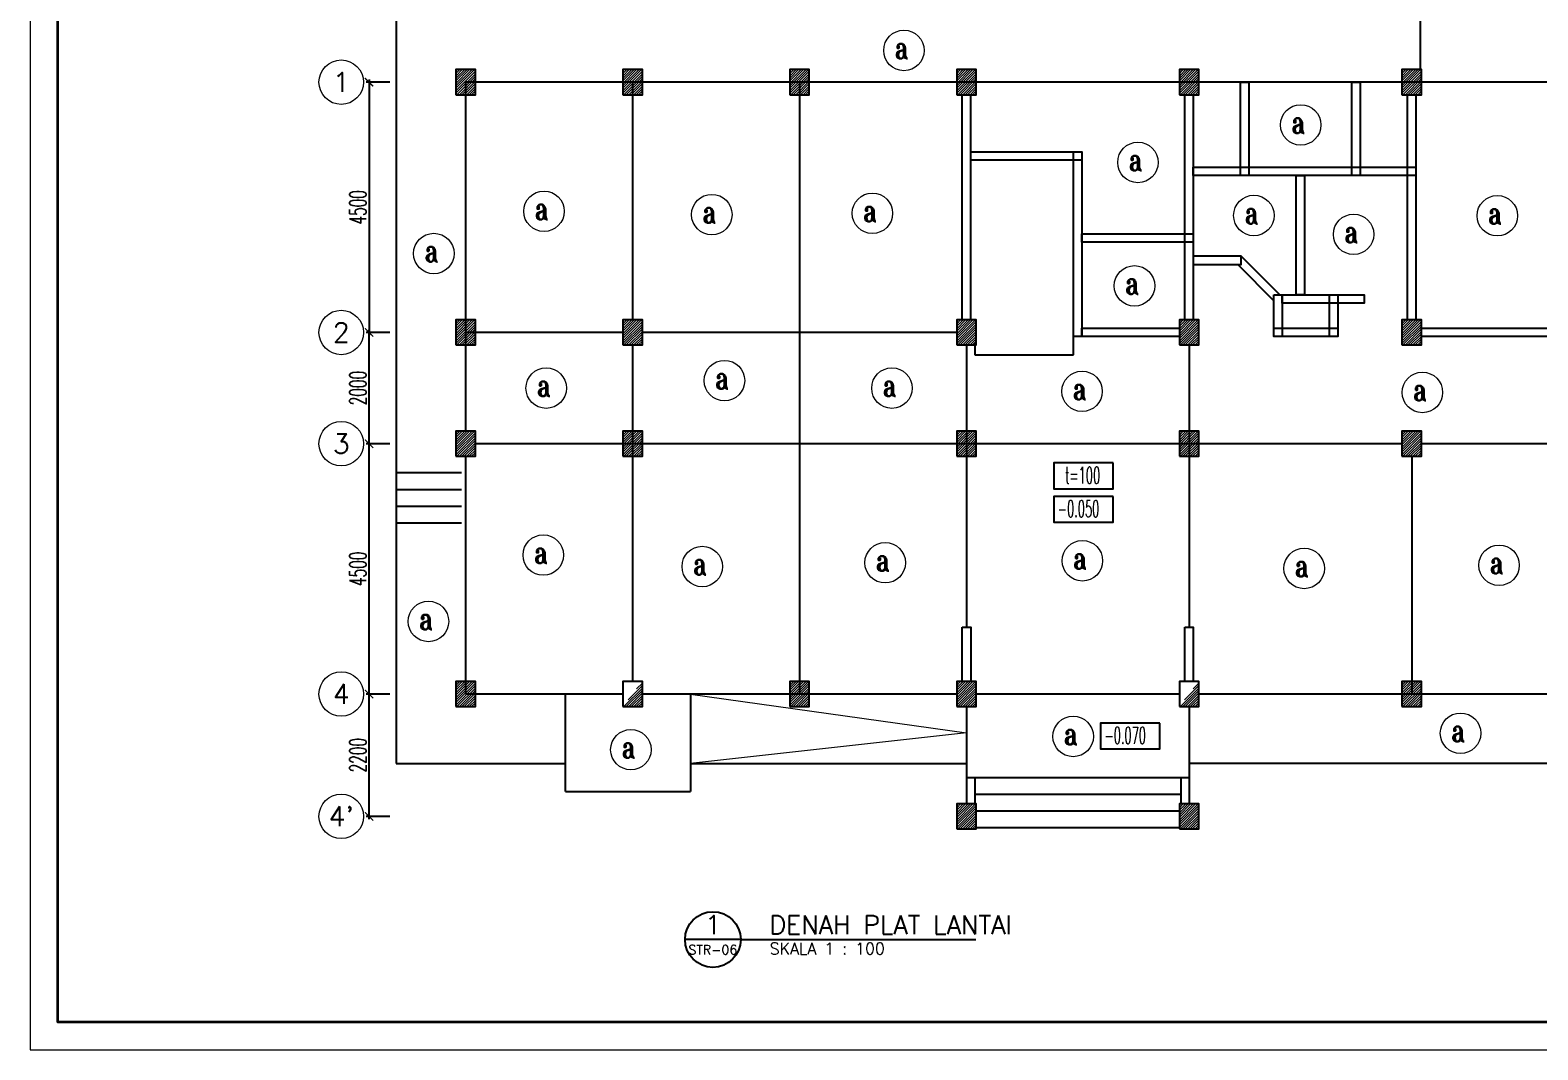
# Model space of a CAD drawing. Header units: inches. Extents: x 266054 to 836293, y -258454 to -102650.
# Drawn here: x 399544 to 426636, y -193554 to -175221 of the extents above; entities that cross this region are included whole.
import ezdxf
from ezdxf.enums import TextEntityAlignment as Align

# ---------------------------------------------------------------- set-up
doc = ezdxf.new("R2010")
doc.units = ezdxf.units.IN
doc.header["$LTSCALE"] = 800
doc.header["$MEASUREMENT"] = 0
for name, color, linetype, lineweight in [('arsir', 8, 'Continuous', 0), ('GRS KOP', 1, 'Continuous', 35), ('hacht', 8, 'Continuous', 5), ('kop', 7, 'Continuous', 20), ('NOT', 7, 'Continuous', 15), ('TX1', 7, 'Continuous', 0)]:
    doc.layers.add(name, color=color, linetype=linetype, lineweight=lineweight)
for name, color, linetype in [('KOL', 5, 'Continuous'), ('LOGO', 7, 'Continuous'), ('sloop', 4, 'Continuous'), ('TEXT', 4, 'Continuous'), ('WALLHAT', 1, 'Continuous')]:
    doc.layers.add(name, color=color, linetype=linetype)
doc.styles.add('BARU', font='arial.ttf')
doc.styles.add('DICK STYLE 100', font='romans.shx', dxfattribs={"width": 0.6, "height": 300})
doc.styles.add('ROMAND', font='romant.shx', dxfattribs={"width": 0.75, "height": 300})
doc.styles.add('ROMANS', font='romans.shx', dxfattribs={"width": 0.8, "height": 0.25})
doc.styles.add('S', font='SIMPLEX', dxfattribs={"width": 1.1})
doc.styles.get("Standard").update_dxf_attribs({"font": 'romans.shx'})
doc.dimstyles.new('100 A', dxfattribs={"dimtxt": 250, "dimasz": 150, "dimexe": 50, "dimexo": 50, "dimgap": 50, "dimtad": 1, "dimdec": 0, "dimrnd": 1, "dimtxsty": 'DICK STYLE 100', "dimblk": 'ARCHTICK', "dimcen": 100, "dimdle": 50, "dimclrd": 18, "dimclre": 18, "dimclrt": 7, "dimadec": 0, "dimazin": 2, "dimtfac": 1, "dimtdec": 0, "dimtix": 1, "dimtmove": 0, "dimatfit": 3, "dimfxl": 0, "dimarcsym": 0})

# ---------------------------------------------------------------- blocks, each defined once
blk = doc.blocks.new('_ArchTick')
at = {"layer": 'LOGO', "color": 0, "const_width": 0.15}
blk.add_lwpolyline([(-0.5, -0.5), (0.5, 0.5)], dxfattribs=at)
blk = doc.blocks.new('*D119')
at = {"layer": 'Defpoints', "color": 0, "ltscale": 5}
for p in [(405633, -182656), (406058, -182656), (406058, -187156)]:
    blk.add_point(p, dxfattribs=at)
at = {"layer": 'hacht', "color": 18, "lineweight": -2, "ltscale": 5}
for p, q in [((406008, -182656), (405583, -182656)), ((405633, -187206), (405633, -182606)), ((406008, -187156), (405583, -187156))]:
    blk.add_line(p, q, dxfattribs=at)
at = {"layer": 'hacht', "color": 18, "lineweight": -2, "ltscale": 5, "xscale": 150, "yscale": 150, "zscale": 150}
for p, rotation in [((405633, -182656), 90), ((405633, -187156), 270)]:
    blk.add_blockref('_ArchTick', p, dxfattribs=dict(at, rotation=rotation))
at = {"layer": 'hacht', "color": 7, "ltscale": 5, "insert": (405433, -184906), "char_height": 300, "attachment_point": 5, "rotation": 90, "style": 'DICK STYLE 100'}
blk.add_mtext('4500', dxfattribs=at)
blk = doc.blocks.new('*D120')
at = {"layer": 'Defpoints', "color": 0, "ltscale": 5}
for p in [(405633, -187156), (406058, -187156), (406058, -189356)]:
    blk.add_point(p, dxfattribs=at)
at = {"layer": 'hacht', "color": 18, "lineweight": -2, "ltscale": 5}
for p, q in [((406008, -187156), (405583, -187156)), ((405633, -189406), (405633, -187106)), ((406008, -189356), (405583, -189356))]:
    blk.add_line(p, q, dxfattribs=at)
at = {"layer": 'hacht', "color": 18, "lineweight": -2, "ltscale": 5, "xscale": 150, "yscale": 150, "zscale": 150}
for p, rotation in [((405633, -187156), 90), ((405633, -189356), 270)]:
    blk.add_blockref('_ArchTick', p, dxfattribs=dict(at, rotation=rotation))
at = {"layer": 'hacht', "color": 7, "ltscale": 5, "insert": (405433, -188256), "char_height": 300, "attachment_point": 5, "rotation": 90, "style": 'DICK STYLE 100'}
blk.add_mtext('2200', dxfattribs=at)
blk = doc.blocks.new('*D121')
at = {"layer": 'Defpoints', "color": 0, "ltscale": 5}
for p in [(405633, -180656), (406058, -180656), (406058, -182656)]:
    blk.add_point(p, dxfattribs=at)
at = {"layer": 'hacht', "color": 18, "lineweight": -2, "ltscale": 5}
for p, q in [((406008, -180656), (405583, -180656)), ((405633, -182706), (405633, -180606)), ((406008, -182656), (405583, -182656))]:
    blk.add_line(p, q, dxfattribs=at)
at = {"layer": 'hacht', "color": 18, "lineweight": -2, "ltscale": 5, "xscale": 150, "yscale": 150, "zscale": 150}
for p, rotation in [((405633, -180656), 90), ((405633, -182656), 270)]:
    blk.add_blockref('_ArchTick', p, dxfattribs=dict(at, rotation=rotation))
at = {"layer": 'hacht', "color": 7, "ltscale": 5, "insert": (405433, -181656), "char_height": 300, "attachment_point": 5, "rotation": 90, "style": 'DICK STYLE 100'}
blk.add_mtext('2000', dxfattribs=at)
blk = doc.blocks.new('*D122')
at = {"layer": 'Defpoints', "color": 0, "ltscale": 5}
for p in [(406058, -176156), (405633, -180656), (406058, -180656)]:
    blk.add_point(p, dxfattribs=at)
at = {"layer": 'hacht', "color": 18, "lineweight": -2, "ltscale": 5}
for p, q in [((406008, -176156), (405583, -176156)), ((405633, -176106), (405633, -180706)), ((406008, -180656), (405583, -180656))]:
    blk.add_line(p, q, dxfattribs=at)
at = {"layer": 'hacht', "color": 18, "lineweight": -2, "ltscale": 5, "xscale": 150, "yscale": 150, "zscale": 150}
for p, rotation in [((405633, -176156), 90), ((405633, -180656), 270)]:
    blk.add_blockref('_ArchTick', p, dxfattribs=dict(at, rotation=rotation))
at = {"layer": 'hacht', "color": 7, "ltscale": 5, "insert": (405433, -178406), "char_height": 300, "attachment_point": 5, "rotation": 90, "style": 'DICK STYLE 100'}
blk.add_mtext('4500', dxfattribs=at)
blk = doc.blocks.new('NAV')
blk.add_circle((0, -0.4), 0.4)
at = {"style": 'S', "width": 0.75, "flags": 4}
blk.add_attdef('AV', text='', height=0.3, dxfattribs=at).set_placement((0, -0.4), align=Align.MIDDLE)
blk = doc.blocks.new('kop')
at = {"layer": 'GRS KOP'}
blk.add_lwpolyline([(1, 54), (83, 54), (83, 1), (1, 1)], close=True, dxfattribs=at)
at = {"layer": 'kop', "color": 7}
for p, q in [((0, 55), (0, 0)), ((0, 0), (84, 0))]:
    blk.add_line(p, q, dxfattribs=at)
at = {"layer": 'kop', "style": 'BARU', "flags": 4}
for p, height in [((73.8, 5.4), 0.35), ((80.303, 5.382), 0.25), ((73.8, 4.9), 0.35), ((80.303, 4.882), 0.25), ((73.8, 4.4), 0.35), ((80.303, 4.382), 0.25)]:
    blk.add_attdef('-', p, '', height=height, dxfattribs=at)
at = {"layer": 'kop', "flags": 4}
for tag, p in [('AR-00', (78.057, 2.648)), ('00', (81.238, 2.647))]:
    blk.add_attdef(tag, text='', height=0.35, dxfattribs=at).set_placement(p, align=Align.MIDDLE)
blk = doc.blocks.new('Ndtpd')
at = {"lineweight": -3}
blk.add_line((0.747, 0), (-0.747, 0), dxfattribs=at)
blk.add_circle((0, 0), 0.747, dxfattribs=at)
at = {"color": 10, "lineweight": -3, "style": 'S', "width": 1.1, "flags": 4}
blk.add_attdef('NO', text='', height=0.5, dxfattribs=at).set_placement((0, 0.148), align=Align.CENTER)
blk.add_attdef('NDTPD', (1.516, 0.148), '', height=0.5, dxfattribs=at)
at = {"color": 5, "lineweight": -3, "style": 'S', "width": 1.1, "flags": 4}
blk.add_attdef('NOLBR', text='', height=0.3, dxfattribs=at).set_placement((0, -0.398), align=Align.CENTER)
blk.add_attdef('SKALA', (1.523, -0.398), '', height=0.3, dxfattribs=at)

msp = doc.modelspace()

# ---------------------------------------------------------------- hatches: boundary and pattern name
at = {"layer": 'hacht', "ltscale": 5}
h = msp.add_hatch(dxfattribs=at)
h.set_pattern_fill('ANSI31', color=256, scale=250, style=0)
h.set_pattern_definition([(45, (89512.7, -3304.324), (-22.097087, 22.097087), [])])
h.paths.add_polyline_path([(407544.5, -175931.2), (407194.5, -175931.2), (407194.5, -176381.2), (407544.5, -176381.2)])
h = msp.add_hatch(dxfattribs=at)
h.set_pattern_fill('ANSI31', color=256, scale=250, style=0)
h.set_pattern_definition([(45, (92512.7, -3304.324), (-22.097087, 22.097087), [])])
h.paths.add_polyline_path([(410544.5, -175931.2), (410194.5, -175931.2), (410194.5, -176381.2), (410544.5, -176381.2)])
h = msp.add_hatch(dxfattribs=at)
h.set_pattern_fill('ANSI31', color=256, scale=250, style=0)
h.set_pattern_definition([(45, (95512.7, -3304.324), (-22.097087, 22.097087), [])])
h.paths.add_polyline_path([(413544.5, -175931.2), (413194.5, -175931.2), (413194.5, -176381.2), (413544.5, -176381.2)])
h = msp.add_hatch(dxfattribs=at)
h.set_pattern_fill('ANSI31', color=256, scale=250, style=0)
h.set_pattern_definition([(45, (98512.7, -3304.324), (-22.097087, 22.097087), [])])
h.paths.add_polyline_path([(416544.5, -175931.2), (416194.5, -175931.2), (416194.5, -176381.2), (416544.5, -176381.2)])
h = msp.add_hatch(dxfattribs=at)
h.set_pattern_fill('ANSI31', color=256, scale=250, style=0)
h.set_pattern_definition([(45, (102512.7, -3304.324), (-22.097087, 22.097087), [])])
h.paths.add_polyline_path([(420544.5, -175931.2), (420194.5, -175931.2), (420194.5, -176381.2), (420544.5, -176381.2)])
h = msp.add_hatch(dxfattribs=at)
h.set_pattern_fill('ANSI31', color=256, scale=250, style=0)
h.set_pattern_definition([(45, (106512.7, -3304.324), (-22.097087, 22.097087), [])])
h.paths.add_polyline_path([(424544.5, -175931.2), (424194.5, -175931.2), (424194.5, -176381.2), (424544.5, -176381.2)])
h = msp.add_hatch(dxfattribs=at)
h.set_pattern_fill('ANSI31', color=256, scale=250, style=0)
h.set_pattern_definition([(45, (89512.7, -7804.324), (-22.097087, 22.097087), [])])
h.paths.add_polyline_path([(407544.5, -180431.2), (407194.5, -180431.2), (407194.5, -180881.2), (407544.5, -180881.2)])
h = msp.add_hatch(dxfattribs=at)
h.set_pattern_fill('ANSI31', color=256, scale=250, style=0)
h.set_pattern_definition([(45, (92512.7, -7804.324), (-22.097087, 22.097087), [])])
h.paths.add_polyline_path([(410544.5, -180431.2), (410194.5, -180431.2), (410194.5, -180881.2), (410544.5, -180881.2)])
h = msp.add_hatch(dxfattribs=at)
h.set_pattern_fill('ANSI31', color=256, scale=250, style=0)
h.set_pattern_definition([(45, (98512.7, -7804.324), (-22.097087, 22.097087), [])])
h.paths.add_polyline_path([(416544.5, -180431.2), (416194.5, -180431.2), (416194.5, -180881.2), (416544.5, -180881.2)])
h = msp.add_hatch(dxfattribs=at)
h.set_pattern_fill('ANSI31', color=256, scale=250, style=0)
h.set_pattern_definition([(45, (102512.7, -7804.324), (-22.097087, 22.097087), [])])
h.paths.add_polyline_path([(420544.5, -180431.2), (420194.5, -180431.2), (420194.5, -180881.2), (420544.5, -180881.2)])
h = msp.add_hatch(dxfattribs=at)
h.set_pattern_fill('ANSI31', color=256, scale=250, style=0)
h.set_pattern_definition([(45, (106512.7, -7804.324), (-22.097087, 22.097087), [])])
h.paths.add_polyline_path([(424544.5, -180431.2), (424194.5, -180431.2), (424194.5, -180881.2), (424544.5, -180881.2)])
h = msp.add_hatch(dxfattribs=at)
h.set_pattern_fill('ANSI31', color=256, scale=250, style=0)
h.set_pattern_definition([(45, (89512.7, -9804.324), (-22.097087, 22.097087), [])])
h.paths.add_polyline_path([(407544.5, -182431.2), (407194.5, -182431.2), (407194.5, -182881.2), (407544.5, -182881.2)])
h = msp.add_hatch(dxfattribs=at)
h.set_pattern_fill('ANSI31', color=256, scale=250, style=0)
h.set_pattern_definition([(45, (92512.7, -9804.324), (-22.097087, 22.097087), [])])
h.paths.add_polyline_path([(410544.5, -182431.2), (410194.5, -182431.2), (410194.5, -182881.2), (410544.5, -182881.2)])
h = msp.add_hatch(dxfattribs=at)
h.set_pattern_fill('ANSI31', color=256, scale=250, style=0)
h.set_pattern_definition([(45, (98512.7, -9804.324), (-22.097087, 22.097087), [])])
h.paths.add_polyline_path([(416544.5, -182431.2), (416194.5, -182431.2), (416194.5, -182881.2), (416544.5, -182881.2)])
h = msp.add_hatch(dxfattribs=at)
h.set_pattern_fill('ANSI31', color=256, scale=250, style=0)
h.set_pattern_definition([(45, (102512.7, -9804.324), (-22.097087, 22.097087), [])])
h.paths.add_polyline_path([(420544.5, -182431.2), (420194.5, -182431.2), (420194.5, -182881.2), (420544.5, -182881.2)])
h = msp.add_hatch(dxfattribs=at)
h.set_pattern_fill('ANSI31', color=256, scale=250, style=0)
h.set_pattern_definition([(45, (106512.7, -9804.324), (-22.097087, 22.097087), [])])
h.paths.add_polyline_path([(424544.5, -182431.2), (424194.5, -182431.2), (424194.5, -182881.2), (424544.5, -182881.2)])
h = msp.add_hatch(dxfattribs=at)
h.set_pattern_fill('ANSI31', color=256, scale=250, style=0)
h.set_pattern_definition([(45, (89512.7, -14304.324), (-22.097087, 22.097087), [])])
h.paths.add_polyline_path([(407544.5, -186931.2), (407194.5, -186931.2), (407194.5, -187381.2), (407544.5, -187381.2)])
h = msp.add_hatch(dxfattribs=at)
h.set_pattern_fill('ANSI31', color=256, scale=250, style=0)
h.set_pattern_definition([(45, (92512.7, -14304.324), (-22.097087, 22.097087), [])])
h.paths.add_polyline_path([(410194.5, -187381.2), (410544.5, -187381.2), (410544.5, -186931.2)])
h = msp.add_hatch(dxfattribs=at)
h.set_pattern_fill('ANSI31', color=256, scale=250, style=0)
h.set_pattern_definition([(45, (95512.7, -14304.324), (-22.097087, 22.097087), [])])
h.paths.add_polyline_path([(413544.5, -186931.2), (413194.5, -186931.2), (413194.5, -187381.2), (413544.5, -187381.2)])
h = msp.add_hatch(dxfattribs=at)
h.set_pattern_fill('ANSI31', color=256, scale=250, style=0)
h.set_pattern_definition([(45, (98512.7, -14304.324), (-22.097087, 22.097087), [])])
h.paths.add_polyline_path([(416544.5, -186931.2), (416194.5, -186931.2), (416194.5, -187381.2), (416544.5, -187381.2)])
h = msp.add_hatch(dxfattribs=at)
h.set_pattern_fill('ANSI31', color=256, scale=250, style=0)
h.set_pattern_definition([(45, (102512.7, -14304.324), (-22.097087, 22.097087), [])])
h.paths.add_polyline_path([(420194.5, -187381.2), (420544.5, -187381.2), (420544.5, -186931.2)])
h = msp.add_hatch(dxfattribs=at)
h.set_pattern_fill('ANSI31', color=256, scale=250, style=0)
h.set_pattern_definition([(45, (106512.7, -14304.324), (-22.097087, 22.097087), [])])
h.paths.add_polyline_path([(424544.5, -186931.2), (424194.5, -186931.2), (424194.5, -187381.2), (424544.5, -187381.2)])
h = msp.add_hatch(dxfattribs=at)
h.set_pattern_fill('ANSI31', color=256, scale=250, style=0)
h.set_pattern_definition([(45, (98512.7, -16504.324), (-22.097087, 22.097087), [])])
h.paths.add_polyline_path([(416544.5, -189131.2), (416194.5, -189131.2), (416194.5, -189581.2), (416544.5, -189581.2)])
h = msp.add_hatch(dxfattribs=at)
h.set_pattern_fill('ANSI31', color=256, scale=250, style=0)
h.set_pattern_definition([(45, (102512.7, -16504.324), (-22.097087, 22.097087), [])])
h.paths.add_polyline_path([(420544.5, -189131.2), (420194.5, -189131.2), (420194.5, -189581.2), (420544.5, -189581.2)])

# ---------------------------------------------------------------- linework, layer by layer
at = {"layer": 'arsir'}
for centre in [(415245.2, -175585.2), (422374.3, -176924.9), (419450.4, -177599.1), (408777.3, -178477.7), (411792.8, -178537.1), (414678, -178514), (421534.1, -178553.1), (425908.2, -178556.4), (423326.2, -178891.8), (406797.7, -179236.6), (419388.1, -179817.8), (412019.8, -181521.7), (408816.7, -181656.6), (415030, -181656.6), (418445.3, -181714.4), (424561.1, -181734.3), (408765.1, -184657.7), (411621.4, -184863.9), (414907.9, -184795.2), (418451.1, -184760.7), (425938.7, -184841.9), (422437.1, -184898.5), (406700.3, -185851.1), (418286.2, -187918.7), (425246.9, -187862.4), (410338.9, -188156.6)]:
    msp.add_circle(centre, 364.1, dxfattribs=at)
at = {"layer": 'hacht', "ltscale": 5}
for p, q in [((411409.5, -187156.2, 1574.9), (416369.5, -187854, 1574.9)), ((416369.5, -187854, 1574.9), (411409.5, -188406.2, 1574.9))]:
    msp.add_line(p, q, dxfattribs=at)
at = {"layer": 'KOL', "ltscale": 5, "elevation": 1574.9}
for points in [[(407194.5, -176381.2), (407544.5, -176381.2), (407544.5, -175931.2), (407194.5, -175931.2)], [(410194.5, -176381.2), (410544.5, -176381.2), (410544.5, -175931.2), (410194.5, -175931.2)], [(413194.5, -176381.2), (413544.5, -176381.2), (413544.5, -175931.2), (413194.5, -175931.2)], [(416194.5, -176381.2), (416544.5, -176381.2), (416544.5, -175931.2), (416194.5, -175931.2)], [(420194.5, -176381.2), (420544.5, -176381.2), (420544.5, -175931.2), (420194.5, -175931.2)], [(424194.5, -176381.2), (424544.5, -176381.2), (424544.5, -175931.2), (424194.5, -175931.2)], [(407194.5, -180881.2), (407544.5, -180881.2), (407544.5, -180431.2), (407194.5, -180431.2)], [(410194.5, -180881.2), (410544.5, -180881.2), (410544.5, -180431.2), (410194.5, -180431.2)], [(416194.5, -180881.2), (416544.5, -180881.2), (416544.5, -180431.2), (416194.5, -180431.2)], [(420194.5, -180881.2), (420544.5, -180881.2), (420544.5, -180431.2), (420194.5, -180431.2)], [(424194.5, -180881.2), (424544.5, -180881.2), (424544.5, -180431.2), (424194.5, -180431.2)], [(407194.5, -182881.2), (407544.5, -182881.2), (407544.5, -182431.2), (407194.5, -182431.2)], [(410194.5, -182881.2), (410544.5, -182881.2), (410544.5, -182431.2), (410194.5, -182431.2)], [(416194.5, -182881.2), (416544.5, -182881.2), (416544.5, -182431.2), (416194.5, -182431.2)], [(420194.5, -182881.2), (420544.5, -182881.2), (420544.5, -182431.2), (420194.5, -182431.2)], [(424194.5, -182881.2), (424544.5, -182881.2), (424544.5, -182431.2), (424194.5, -182431.2)], [(407194.5, -187381.2), (407544.5, -187381.2), (407544.5, -186931.2), (407194.5, -186931.2)], [(410194.5, -187381.2), (410544.5, -187381.2), (410544.5, -186931.2), (410194.5, -186931.2)], [(413194.5, -187381.2), (413544.5, -187381.2), (413544.5, -186931.2), (413194.5, -186931.2)], [(416194.5, -187381.2), (416544.5, -187381.2), (416544.5, -186931.2), (416194.5, -186931.2)], [(420194.5, -187381.2), (420544.5, -187381.2), (420544.5, -186931.2), (420194.5, -186931.2)], [(424194.5, -187381.2), (424544.5, -187381.2), (424544.5, -186931.2), (424194.5, -186931.2)], [(416194.5, -189581.2), (416544.5, -189581.2), (416544.5, -189131.2), (416194.5, -189131.2)], [(420194.5, -189581.2), (420544.5, -189581.2), (420544.5, -189131.2), (420194.5, -189131.2)]]:
    msp.add_lwpolyline(points, close=True, dxfattribs=at)
at = {"layer": 'NOT', "lineweight": -3}
msp.add_line((412312.3, -191569.9), (416535.6, -191569.9), dxfattribs=at)
at = {"layer": 'sloop', "ltscale": 5}
for p, q in [((406119.5, -174906.2, 1574.9), (406119.5, -183176.2, 1574.9)), ((424519.5, -174906.2, 1574.9), (424519.5, -175931.2, 1574.9)), ((416294.5, -180431.2, 1574.9), (416294.5, -176381.2, 1574.9)), ((416444.5, -180431.2, 1574.9), (416444.5, -176381.2, 1574.9)), ((421305.6, -179286.2, 1574.9), (422000.6, -179981.2, 1574.9)), ((421243.5, -179436.2, 1574.9), (421894.5, -180087.3, 1574.9)), ((416519.5, -180856.2, 1574.9), (416519.5, -181056.2, 1574.9)), ((418294.5, -181056.2, 1574.9), (418294.5, -180731.2, 1574.9)), ((416519.5, -181056.2, 1574.9), (418294.5, -181056.2, 1574.9)), ((406119.5, -183176.2, 1574.9), (407294.5, -183176.2, 1574.9)), ((406119.5, -183176.2, 1574.9), (406119.5, -188406.2, 1574.9)), ((406119.5, -183176.2, 1574.9), (407294.5, -183176.2, 1574.9)), ((406119.5, -183476.2, 1574.9), (407294.5, -183476.2, 1574.9)), ((406119.5, -183776.2, 1574.9), (407294.5, -183776.2, 1574.9)), ((406119.5, -184076.2, 1574.9), (407294.5, -184076.2, 1574.9)), ((409164.5, -188906.2, 1574.9), (409164.5, -187156.2, 1574.9)), ((411409.5, -187156.2, 1574.9), (411409.5, -188906.2, 1574.9)), ((406119.5, -188406.2, 1574.9), (409164.5, -188406.2, 1574.9)), ((411409.5, -188406.2, 1574.9), (416369.5, -188406.2, 1574.9)), ((430369.5, -188406.2, 1574.9), (420369.5, -188406.2, 1574.9)), ((416369.5, -188656.2, 1574.9), (420369.5, -188656.2, 1574.9)), ((416519.5, -188656.2, 1574.9), (416519.5, -189131.2, 1574.9)), ((420219.5, -188656.2, 1574.9), (420219.5, -189131.2, 1574.9)), ((409164.5, -188906.2, 1574.9), (411409.5, -188906.2, 1574.9)), ((416519.5, -188956.2, 1574.9), (420219.5, -188956.2, 1574.9)), ((416544.5, -189256.2, 1574.9), (420194.5, -189256.2, 1574.9)), ((416544.5, -189556.2, 1574.9), (420194.5, -189556.2, 1574.9))]:
    msp.add_line(p, q, dxfattribs=at)
at = {"layer": 'sloop'}
for p, q in [((430194.5, -176156.2, 1574.9), (407369.5, -176156.2, 1574.9)), ((407369.5, -176156.2, 1574.9), (407369.5, -182431.2, 1574.9)), ((410369.5, -176156.2, 1574.9), (410369.5, -180431.2, 1574.9)), ((413369.5, -176156.2, 1574.9), (413369.5, -187156.2, 1574.9)), ((410194.5, -180656.2, 1574.9), (407369.5, -180656.2, 1574.9)), ((416194.5, -180656.2, 1574.9), (410544.5, -180656.2, 1574.9)), ((410369.5, -180881.2, 1574.9), (410369.5, -186931.2, 1574.9)), ((416369.5, -180881.2, 1574.9), (416369.5, -185956.2, 1574.9)), ((420369.5, -180881.2, 1574.9), (420369.5, -185956.2, 1574.9)), ((424194.5, -182656.2, 1574.9), (407544.5, -182656.2, 1574.9)), ((427194.5, -182656.2, 1574.9), (424544.5, -182656.2, 1574.9)), ((407369.5, -182881.2, 1574.9), (407369.5, -187156.2, 1574.9)), ((424369.5, -182881.2, 1574.9), (424369.5, -187156.2, 1574.9)), ((410194.5, -187156.2, 1574.9), (407369.5, -187156.2, 1574.9)), ((416194.5, -187156.2, 1574.9), (410544.5, -187156.2, 1574.9)), ((420194.5, -187156.2, 1574.9), (416544.5, -187156.2, 1574.9)), ((430194.5, -187156.2, 1574.9), (420544.5, -187156.2, 1574.9)), ((416369.5, -187381.2, 1574.9), (416369.5, -189131.2, 1574.9)), ((420369.5, -187381.2, 1574.9), (420369.5, -189131.2, 1574.9))]:
    msp.add_line(p, q, dxfattribs=at)
at = {"layer": 'sloop', "ltscale": 5, "elevation": 1574.9}
for points in [[(421294.5, -176156.2), (421444.5, -176156.2), (421444.5, -177831.2), (421294.5, -177831.2)], [(423294.5, -176156.2), (423444.5, -176156.2), (423444.5, -177831.2), (423294.5, -177831.2)], [(420294.5, -176381.2), (420444.5, -176381.2), (420444.5, -180431.2), (420294.5, -180431.2)], [(424294.5, -176381.2), (424444.5, -176381.2), (424444.5, -180431.2), (424294.5, -180431.2)], [(416444.5, -177406.2), (418444.5, -177406.2), (418444.5, -177556.2), (416444.5, -177556.2)], [(418294.5, -177406.2), (418444.5, -177406.2), (418444.5, -180731.2), (418294.5, -180731.2)], [(420444.5, -177681.2), (424444.5, -177681.2), (424444.5, -177831.2), (420444.5, -177831.2)], [(422294.5, -177831.2), (422444.5, -177831.2), (422444.5, -179981.2), (422294.5, -179981.2)], [(418444.5, -178881.2), (420444.5, -178881.2), (420444.5, -179031.2), (418444.5, -179031.2)], [(420444.5, -179436.2), (421305.6, -179436.2), (421305.6, -179286.2), (420444.5, -179286.2)], [(421894.5, -179981.2), (422044.5, -179981.2), (422044.5, -180731.2), (421894.5, -180731.2)], [(422044.5, -179981.2), (423514.5, -179981.2), (423514.5, -180131.2), (422044.5, -180131.2)], [(422894.5, -179981.2), (423044.5, -179981.2), (423044.5, -180731.2), (422894.5, -180731.2)], [(418444.5, -180581.2), (420194.5, -180581.2), (420194.5, -180731.2), (418444.5, -180731.2)], [(421894.5, -180581.2), (423044.5, -180581.2), (423044.5, -180731.2), (421894.5, -180731.2)], [(424544.5, -180581.2), (427194.5, -180581.2), (427194.5, -180731.2), (424544.5, -180731.2)], [(416294.5, -185956.2), (416444.5, -185956.2), (416444.5, -186931.2), (416294.5, -186931.2)], [(420294.5, -185956.2), (420444.5, -185956.2), (420444.5, -186931.2), (420294.5, -186931.2)]]:
    msp.add_lwpolyline(points, close=True, dxfattribs=at)
at = {"layer": 'WALLHAT'}
for points in [[(419003.6, -182999.6), (417939.4, -182999.6), (417939.4, -183464.5), (419003.6, -183464.5)], [(419003.7, -183602.2), (417939.6, -183602.2), (417939.6, -184067.1), (419003.7, -184067.1)], [(419842.9, -187677.2), (418778.7, -187677.2), (418778.7, -188142.1), (419842.9, -188142.1)]]:
    msp.add_lwpolyline(points, close=True, dxfattribs=at)

# ---------------------------------------------------------------- block references
at = {"layer": 'kop', "xscale": 500, "yscale": 500, "zscale": 500}
msp.add_blockref('kop', (399543.7, -193553.5), dxfattribs=at)
at = {"layer": 'NOT'}
ref = msp.add_blockref('NAV', (405133.4, -175756.2, 1574.9), dxfattribs=dict(at, xscale=1000, yscale=1000, zscale=1000))
ref.add_attrib('AV', '1', dxfattribs={"layer": '0', "height": 350, "flags": 4}).set_placement((405133.4, -176156.2, 1574.9), align=Align.MIDDLE)
ref = msp.add_blockref('NAV', (405133.4, -180256.2, 1574.9), dxfattribs=dict(at, xscale=1000, yscale=1000, zscale=1000))
ref.add_attrib('AV', '2', dxfattribs={"layer": '0', "height": 350, "flags": 4}).set_placement((405133.4, -180656.2, 1574.9), align=Align.MIDDLE)
ref = msp.add_blockref('NAV', (405133.4, -182256.2, 1574.9), dxfattribs=dict(at, xscale=1000, yscale=1000, zscale=1000))
ref.add_attrib('AV', '3', dxfattribs={"layer": '0', "height": 350, "flags": 4}).set_placement((405133.4, -182656.2, 1574.9), align=Align.MIDDLE)
ref = msp.add_blockref('NAV', (405133.4, -186756.2, 1574.9), dxfattribs=dict(at, xscale=1000, yscale=1000, zscale=1000))
ref.add_attrib('AV', '4', dxfattribs={"layer": '0', "height": 350, "flags": 4}).set_placement((405133.4, -187156.2, 1574.9), align=Align.MIDDLE)
ref = msp.add_blockref('NAV', (405133.4, -188956.2, 1574.9), dxfattribs=dict(at, xscale=1000, yscale=1000, zscale=1000))
ref.add_attrib('AV', "4'", dxfattribs={"layer": '0', "height": 350, "flags": 4}).set_placement((405133.4, -189356.2, 1574.9), align=Align.MIDDLE)
at = {"layer": 'NOT', "lineweight": -3}
ref = msp.add_blockref('Ndtpd', (411812.3, -191569.9), dxfattribs=dict(at, xscale=669.3440428376198, yscale=669.3440428376198, zscale=669.3440428380154))
ref.add_attrib('NO', '1', dxfattribs={"layer": '0', "lineweight": -3, "height": 333.3, "flags": 4}).set_placement((411812, -191471.1), align=Align.CENTER)
ref.add_attrib('NDTPD', 'DENAH PLAT LANTAI', (412827, -191471.1), dxfattribs={"layer": '0', "lineweight": -3, "height": 333.333, "flags": 4})
ref.add_attrib('NOLBR', 'STR-06', dxfattribs={"layer": '0', "lineweight": -3, "height": 166.67, "flags": 4}).set_placement((411812, -191836.5), align=Align.CENTER)
ref.add_attrib('SKALA', 'SKALA 1 : 100', (412831.9, -191836.5), dxfattribs={"layer": '0', "lineweight": -3, "height": 208.333, "flags": 4})

# ---------------------------------------------------------------- texts
at = {"layer": 'TEXT', "style": 'ROMANS', "width": 0.5}
for s, p in [('t=100', (418141.5, -183372.5)), ('-0.050', (418009.5, -183975.1)), ('-0.070', (418848.7, -188050.1))]:
    msp.add_text(s, height=300, dxfattribs=at).set_placement(p)
at = {"layer": 'TX1', "style": 'ROMAND', "width": 0.75}
for p in [(415076.8, -175732.4), (422205.9, -177072), (419282, -177746.2), (408609, -178624.8), (411624.4, -178684.2), (414509.7, -178661.1), (421365.7, -178700.2), (425739.8, -178703.5), (423157.9, -179038.9), (406629.4, -179383.7), (419219.8, -179964.9), (411851.5, -181668.8), (408648.4, -181803.7), (414861.6, -181803.7), (418277, -181861.5), (424392.7, -181881.4), (408596.7, -184804.8), (411453, -185011), (414739.5, -184942.3), (418282.7, -184907.8), (425770.4, -184989), (422268.7, -185045.6), (406531.9, -185998.2), (425078.5, -188009.5), (418117.8, -188065.8), (410170.6, -188303.7)]:
    msp.add_text('a', height=400, dxfattribs=at).set_placement(p)

# ---------------------------------------------------------------- dimensions: what is measured, and where the dimension line sits
at = {"layer": 'hacht', "ltscale": 5}
for base, p1, p2, angle, picture, middle in [((405633.4, -180656.2, 1574.9), (406058.4, -176156.2, 1574.9), (406058.4, -180656.2, 1574.9), 270, '*D122', (405633.4, -178406.2, 1574.9)), ((405633.4, -180656.2, 1574.9), (406058.4, -182656.2, 1574.9), (406058.4, -180656.2, 1574.9), 90, '*D121', (405633.4, -181656.2, 1574.9)), ((405633.4, -182656.2, 1574.9), (406058.4, -187156.2, 1574.9), (406058.4, -182656.2, 1574.9), 90, '*D119', (405633.4, -184906.2, 1574.9)), ((405633.4, -187156.2, 1574.9), (406058.4, -189356.2, 1574.9), (406058.4, -187156.2, 1574.9), 90, '*D120', (405633.4, -188256.2, 1574.9))]:
    dim = msp.add_linear_dim(base=base, p1=p1, p2=p2, angle=angle, dimstyle='100 A', dxfattribs=at)
    dim.commit()
    dim.dimension.update_dxf_attribs({"geometry": picture, "text_midpoint": middle, "dimtype": 160})

doc.saveas('drawing.dxf')
